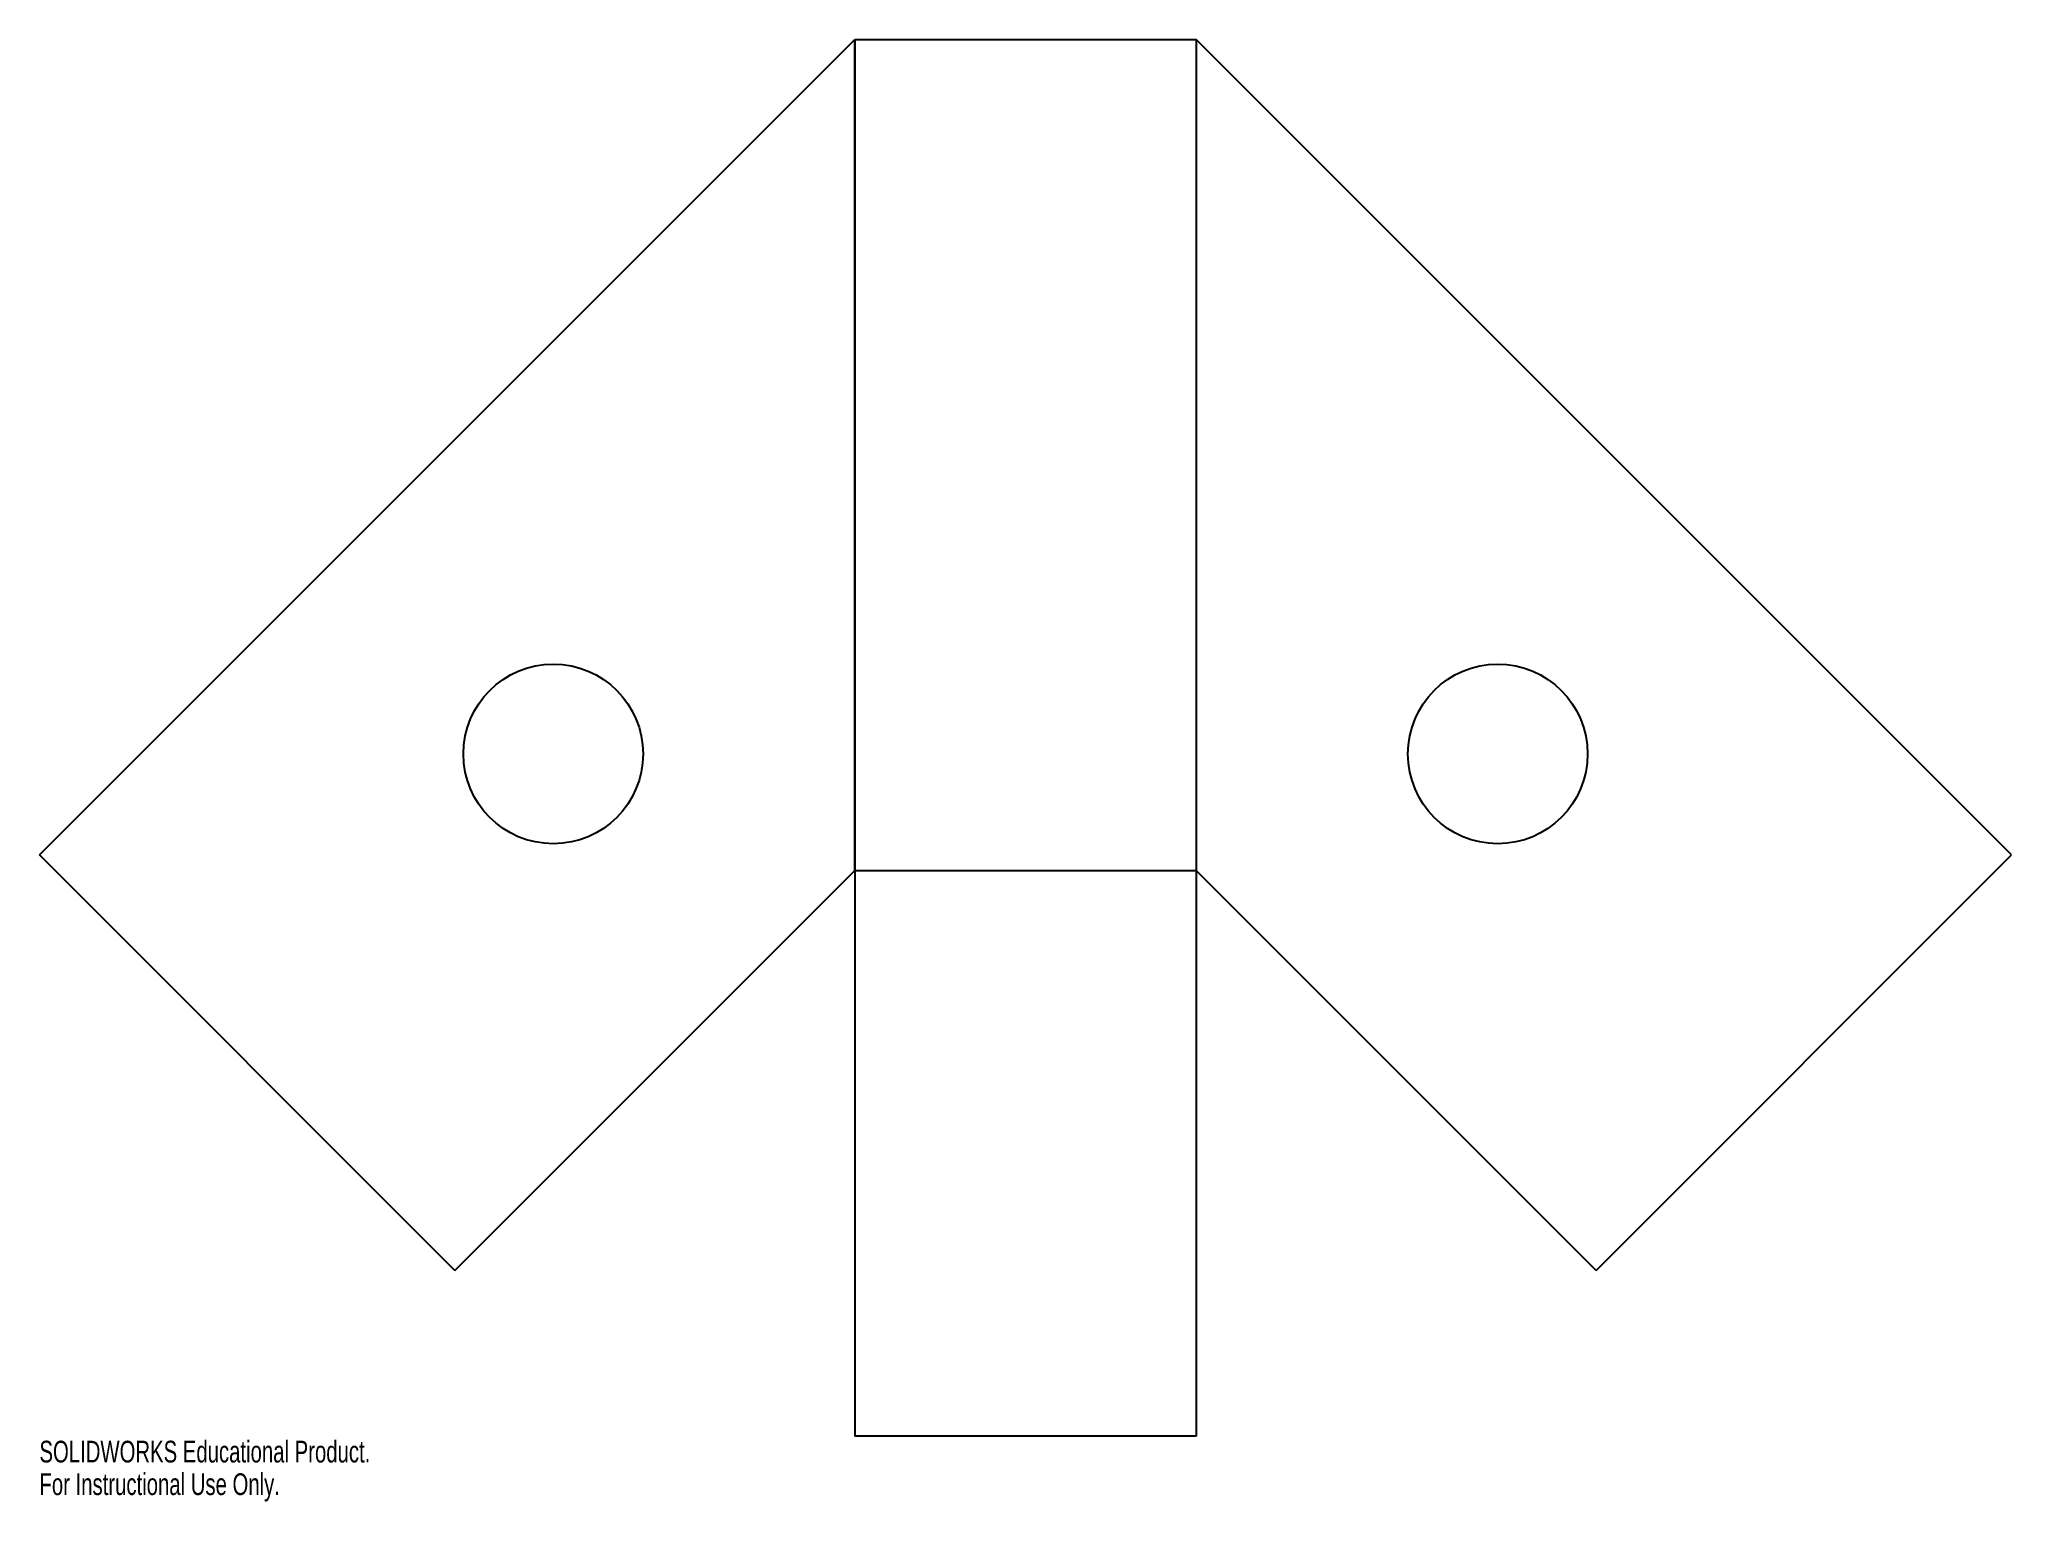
# Model space of a CAD drawing. Header units: millimetres. Extents: x 1662 to 2102, y 2238 to 2564.
import ezdxf

# ---------------------------------------------------------------- set-up
doc = ezdxf.new("R2010")
doc.units = ezdxf.units.MM
doc.styles.add('SLDTEXTSTYLE0', font='TXT', dxfattribs={"width": 0.7})

msp = doc.modelspace()

# ---------------------------------------------------------------- linework, layer by layer
at = {"color": 7, "linetype": 'Continuous'}
for p, q in [((1662.4, 2381.95), (1843.99, 2563.54)), ((1843.99, 2378.47), (1843.99, 2563.54)), ((1843.99, 2563.54), (1919.99, 2563.54)), ((1843.99, 2563.54), (1843.99, 2378.47)), ((1919.99, 2563.54), (1919.99, 2378.47)), ((2101.59, 2381.95), (1919.99, 2563.54)), ((1919.99, 2563.54), (1919.99, 2378.47)), ((1754.93, 2289.41), (1662.4, 2381.95)), ((2009.05, 2289.41), (2101.59, 2381.95)), ((1843.99, 2378.47), (1754.93, 2289.41)), ((1754.93, 2289.41), (1843.99, 2378.47)), ((1843.99, 2378.47), (1843.99, 2252.52)), ((1843.99, 2378.47), (1919.99, 2378.47)), ((1919.99, 2378.47), (1919.99, 2252.52)), ((2009.05, 2289.41), (1919.99, 2378.47)), ((1919.99, 2252.52), (1843.99, 2252.52))]:
    msp.add_line(p, q, dxfattribs=at)
for centre in [(1776.82, 2404.44), (1987.17, 2404.44)]:
    msp.add_circle(centre, 20, dxfattribs=at)

# ---------------------------------------------------------------- texts
at = {"color": 7, "linetype": 'Continuous', "char_height": 4.8336, "attachment_point": 1, "style": 'SLDTEXTSTYLE0'}
for s, insert in [('SOLIDWORKS Educational Product.', (1662.4, 2251.5)), ('For Instructional Use Only.', (1662.4, 2244.25))]:
    msp.add_mtext(s, dxfattribs=dict(at, insert=insert))

doc.saveas('drawing.dxf')
